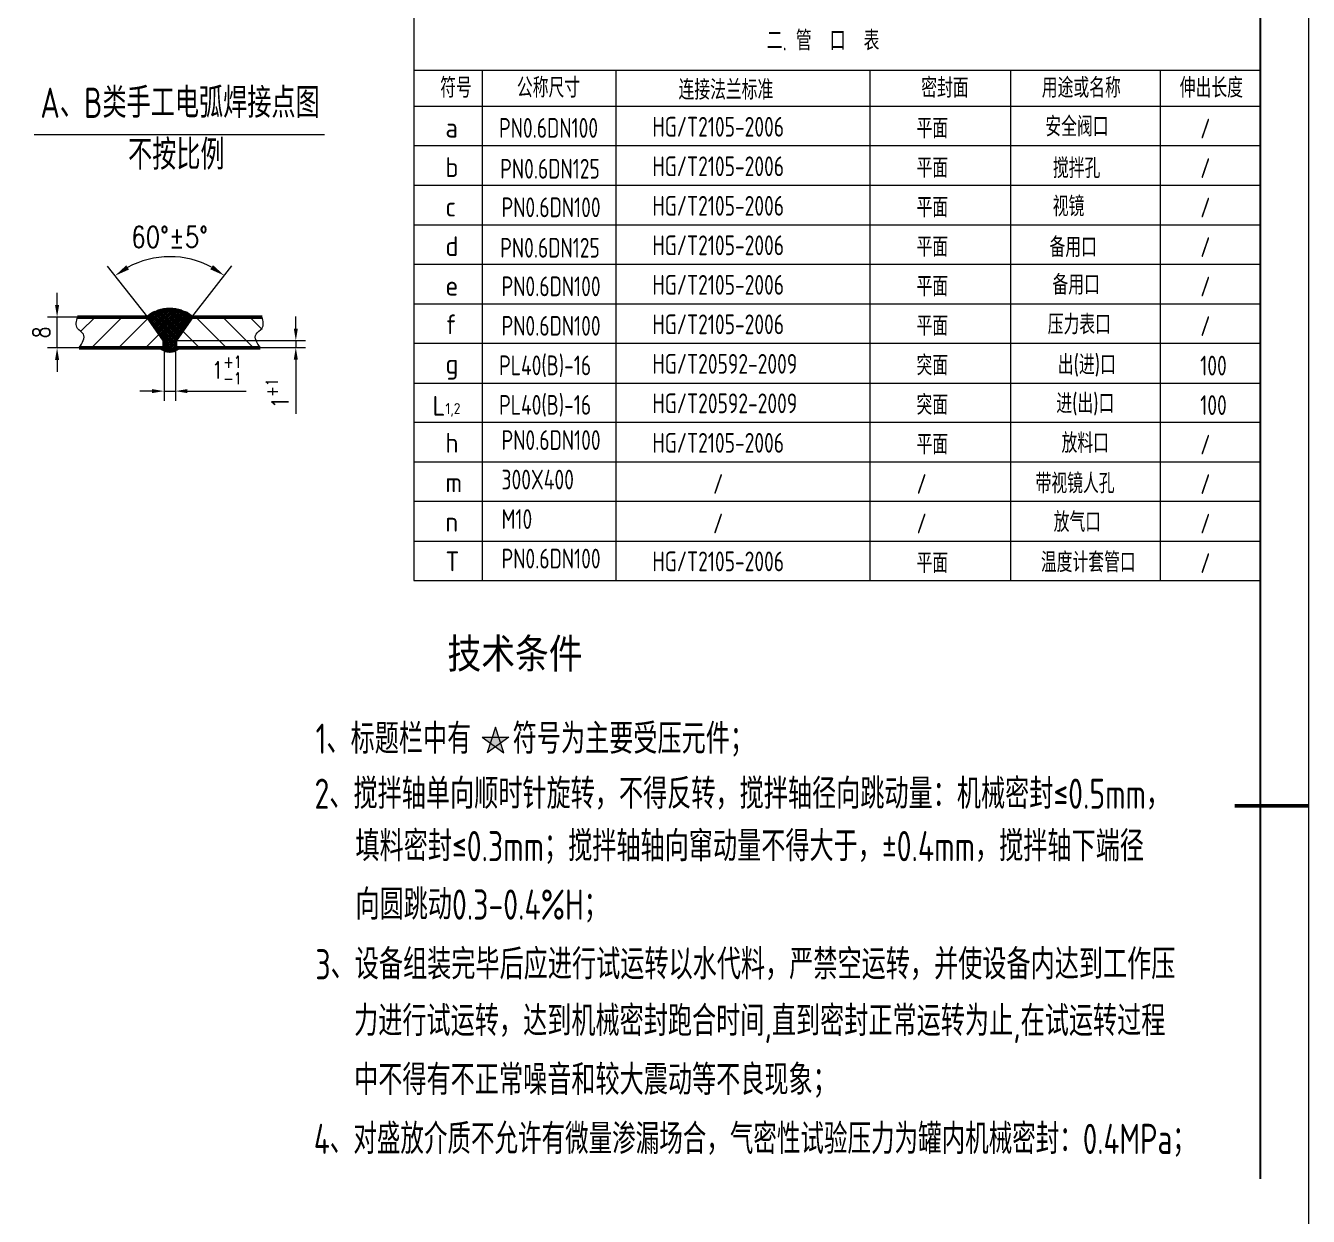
# Model space of a CAD drawing. Header units: millimetres. Extents: x 6558 to 31654, y 4748 to 14840.
# Drawn here: x 21751 to 24940, y 8773 to 11733 of the extents above; entities that cross this region are included whole.
import ezdxf
from ezdxf.enums import TextEntityAlignment as Align

# ---------------------------------------------------------------- set-up
doc = ezdxf.new("R2010")
doc.units = ezdxf.units.MM
doc.header["$LTSCALE"] = 120
doc.layers.get('Defpoints').update_dxf_attribs({"lineweight": 18})
for name, color, linetype, lineweight in [('1轮廓实线层', 7, 'Continuous', 50), ('2细线层', 4, 'Continuous', 18), ('5剖面线层', 2, 'Continuous', 18), ('7标注层', 4, 'Continuous', 20), ('8符号标注层', 31, 'Continuous', 18)]:
    doc.layers.add(name, color=color, linetype=linetype, lineweight=lineweight)
doc.layers.add('图框层', color=7, linetype='Continuous')
doc.styles.get("Standard").update_dxf_attribs({"font": 'isocp.shx', "width": 0.7070000000000001, "bigfont": 'hztxt.shx'})
doc.styles.add('TH_GBDIM', font='romans.shx', dxfattribs={"width": 0.8, "bigfont": 'gbcbig.shx'})
doc.dimstyles.new('TH_GBDIM', dxfattribs={"dimscale": 12, "dimtxt": 3.5, "dimasz": 2.5, "dimexe": 2, "dimexo": 0, "dimgap": 1.5, "dimtad": 1, "dimdec": 0, "dimzin": 0, "dimdsep": 46, "dimtxsty": 'TH_GBDIM', "dimcen": 2.5, "dimclrd": 256, "dimclre": 256, "dimclrt": 256, "dimadec": 0, "dimazin": 0, "dimtfac": 0.714286, "dimtdec": 0, "dimtmove": 0, "dimatfit": 3, "dimfxl": 0, "dimtzin": 0, "dimlwd": -1, "dimlwe": -1, "dimarcsym": 0})
doc.dimstyles.new('TH_GBDIM$2', dxfattribs={"dimscale": 15, "dimtxt": 3.5, "dimasz": 2.5, "dimexe": 2, "dimexo": 0, "dimgap": 1.5, "dimtad": 1, "dimtih": 1, "dimtoh": 1, "dimdec": 0, "dimzin": 0, "dimdsep": 46, "dimtxsty": 'TH_GBDIM', "dimcen": 2.5, "dimclrd": 256, "dimclre": 256, "dimclrt": 256, "dimadec": 0, "dimazin": 0, "dimtfac": 0.714286, "dimtdec": 0, "dimtmove": 0, "dimatfit": 3, "dimfxl": 0, "dimtzin": 0, "dimlwd": -1, "dimlwe": -1, "dimarcsym": 0})

# ---------------------------------------------------------------- blocks, each defined once
blk = doc.blocks.new('*D67')
at = {"layer": '7标注层'}
for p, q in [((22095.26677087709, 10931.90496009577), (22095.26677087709, 10800.34133829919)), ((22123.61256909409, 10931.90496009577), (22123.61256909409, 10800.34133829919)), ((22065.26677087709, 10824.34133829919), (22035.26677087709, 10824.34133829919)), ((22095.26677087709, 10824.34133829919), (22123.61256909409, 10824.34133829919)), ((22153.61256909409, 10824.34133829919), (22299.1427105803, 10824.34133829919))]:
    blk.add_line(p, q, dxfattribs=at)
for points in [[(22065.26677087709, 10829.34133829919), (22065.26677087709, 10819.34133829919), (22095.26677087709, 10824.34133829919)], [(22153.61256909409, 10829.34133829919), (22153.61256909409, 10819.34133829919), (22123.61256909409, 10824.34133829919)]]:
    blk.add_solid(points, dxfattribs=at)
at = {"layer": 'Defpoints', "color": 0}
for p in [(22095.26677087709, 10931.90496009577), (22123.61256909409, 10931.90496009577), (22123.61256909409, 10824.34133829919)]:
    blk.add_point(p, dxfattribs=at)
at = {"layer": '7标注层', "insert": (22251.4627105803, 10876.64133829919), "char_height": 42, "attachment_point": 5, "style": 'TH_GBDIM'}
blk.add_mtext('\\A1;1{\\H0.7x;\\S+1^ -1;}', dxfattribs=at)
blk = doc.blocks.new('*D68')
at = {"layer": '7标注层'}
for p, q in [((22054.65983141839, 11008.45101118189), (21954.94665849708, 11134.69630907201)), ((22164.21950855287, 11008.45101118183), (22263.59246054802, 11135.32529654427))]:
    blk.add_line(p, q, dxfattribs=at)
blk.add_arc((22109.66940772381, 10938.80424191333), 219.6253815299664, 61.72545768525787, 118.5080674584395, dxfattribs=at)
for points in [[(22008.28706480936, 11126.58256039437), (22001.4050499693, 11137.01749555187), (21973.54125191683, 11111.15398345295)], [(22217.12499433338, 11137.45710996302), (22210.28556706512, 11126.99421195901), (22245.09397471126, 11111.70737915624)]]:
    blk.add_solid(points, dxfattribs=at)
at = {"layer": 'Defpoints', "color": 0}
for p in [(22157.62399598369, 11153.13031516856), (22054.65983141839, 11008.45101118189), (22164.21950855287, 11008.45101118183), (22095.26677087715, 10957.03919649194), (22123.61256909414, 10956.60615479845)]:
    blk.add_point(p, dxfattribs=at)
at = {"layer": '7标注层', "insert": (22109.16834088869, 11207.17905186022), "char_height": 52.5, "attachment_point": 5, "style": 'TH_GBDIM'}
blk.add_mtext('60%%d%%p5%%d', dxfattribs=at)
blk = doc.blocks.new('*D66')
at = {"layer": '7标注层'}
for p, q in [((22422.91580888357, 10979.85595099443), (22422.91580888357, 11009.85595099443)), ((22123.61256909409, 10949.85595099443), (22446.91580888357, 10949.85595099443)), ((22422.91580888357, 10949.85595099443), (22422.91580888357, 10932.50256058033)), ((22123.61256909409, 10932.50256058033), (22446.91580888357, 10932.50256058033)), ((22422.91580888357, 10902.50256058033), (22422.91580888357, 10768.02256058033))]:
    blk.add_line(p, q, dxfattribs=at)
for points in [[(22417.91580888357, 10979.85595099443), (22427.91580888357, 10979.85595099443), (22422.91580888357, 10949.85595099443)], [(22417.91580888357, 10902.50256058033), (22427.91580888357, 10902.50256058033), (22422.91580888357, 10932.50256058033)]]:
    blk.add_solid(points, dxfattribs=at)
at = {"layer": 'Defpoints', "color": 0}
for p in [(22123.61256909409, 10949.85595099443), (22422.91580888357, 10949.85595099443), (22123.61256909409, 10932.50256058033)]:
    blk.add_point(p, dxfattribs=at)
at = {"layer": '7标注层', "insert": (22383.91580888356, 10819.06256058033), "char_height": 42, "attachment_point": 5, "rotation": 90, "style": 'TH_GBDIM'}
blk.add_mtext('\\A1;1{\\H0.7x;\\S+1^   ;}', dxfattribs=at)
blk = doc.blocks.new('*D69')
at = {"layer": '7标注层'}
for p, q in [((21829.449702936, 11038.45101118189), (21829.449702936, 11068.45101118189)), ((21879.9936680687, 11008.45101118189), (21805.449702936, 11008.45101118189)), ((21829.449702936, 10931.90496009577), (21829.449702936, 11008.45101118189)), ((21884.28554397761, 10931.90496009577), (21805.449702936, 10931.90496009577)), ((21829.449702936, 10901.90496009577), (21829.449702936, 10871.90496009577))]:
    blk.add_line(p, q, dxfattribs=at)
for points in [[(21824.449702936, 11038.45101118189), (21834.449702936, 11038.45101118189), (21829.449702936, 11008.45101118189)], [(21824.449702936, 10901.90496009577), (21834.449702936, 10901.90496009577), (21829.449702936, 10931.90496009577)]]:
    blk.add_solid(points, dxfattribs=at)
at = {"layer": 'Defpoints', "color": 0}
for p in [(21829.449702936, 11008.45101118189), (21879.9936680687, 11008.45101118189), (21884.28554397761, 10931.90496009577)]:
    blk.add_point(p, dxfattribs=at)
at = {"layer": '7标注层', "insert": (21790.449702936, 10970.17798563883), "char_height": 42, "attachment_point": 5, "rotation": 90, "style": 'TH_GBDIM'}
blk.add_mtext('8{}{}', dxfattribs=at)

msp = doc.modelspace()

# ---------------------------------------------------------------- hatches: boundary and pattern name
at = {"layer": '2细线层', "linetype": 'Continuous'}
h = msp.add_hatch(color=256, dxfattribs=at)
h.paths.add_polyline_path([(22926.95144713597, 9964.555076556297), (22911.2354679557, 9964.555076556297), (22906.37896330576, 9949.608292146937), (22919.09345754585, 9940.370671359417), (22931.80795178591, 9949.608292146937)])
h.paths.add_polyline_path([(22911.2354679557, 9964.555076556297), (22885.80647947549, 9964.555076556297), (22906.37896330576, 9949.608292146937)])
h.paths.add_polyline_path([(22919.09345754585, 9988.739481753191), (22911.2354679557, 9964.555076556297), (22926.95144713597, 9964.555076556297)])
h.paths.add_polyline_path([(22952.38043561615, 9964.555076556297), (22926.95144713597, 9964.555076556297), (22931.80795178591, 9949.608292146937)])
h.paths.add_polyline_path([(22906.37896330576, 9949.608292146937), (22898.52097371561, 9925.423886950057), (22919.09345754585, 9940.370671359417)])
h.paths.add_polyline_path([(22931.80795178591, 9949.608292146937), (22919.09345754585, 9940.370671359417), (22939.66594137606, 9925.423886950057)])
at = {"layer": '5剖面线层'}
h = msp.add_hatch(dxfattribs=at)
h.set_pattern_fill('ANSI31', color=256, scale=15, style=0)
h.set_pattern_definition([(45, (-142121.3821880457, -155798.2964793738), (-33.67596045400932, 33.67596045400933), [])])
edge = h.paths.add_edge_path()
edge.add_line((22095.2667708771, 10931.90496009574), (22059.65983141841, 11008.45101118185))
edge.add_line((22059.65983141841, 11008.45101118185), (21879.9936680687, 11008.45101118188))
edge.add_spline(control_points=[(21879.9936680687, 11008.45101118189), (21877.4501472609, 10998.07823690806), (21873.04010558985, 10980.0935730312), (21905.07323125456, 10964.3913688646), (21892.34055022447, 10944.49309566298), (21884.28554397761, 10931.90496009577)], knot_values=[0, 0, 0, 0, 28.15705486223305, 48.81964593959156, 84.40084983200279, 84.40084983200279, 84.40084983200279, 84.40084983200279], degree=3, periodic=0)
edge.add_line((21884.2855439776, 10931.90496009577), (22095.2667708771, 10931.90496009574))
h = msp.add_hatch(dxfattribs=at)
h.set_pattern_fill('ANSI37', color=256, style=0)
h.set_pattern_definition([(45, (36.36907841048378, -2210.405833518393), (-2.245064030267288, 2.245064030267288), []), (135, (36.36907841048378, -2210.405833518393), (-2.245064030267288, -2.245064030267288), [])])
h.paths.add_polyline_path([(22164.21950855278, 11008.45101118189, 0.3492335421435923), (22054.65983141839, 11008.45101118189), (22095.26677087709, 10949.97065930151), (22095.26677087709, 10931.90496009574), (22087.7483235823, 10931.90496009574, 0.385756262695863), (22131.13101638877, 10931.90496009577), (22123.61256909408, 10931.90496009577), (22123.61256909409, 10949.97065930152)])
h = msp.add_hatch(dxfattribs=at)
h.set_pattern_fill('ANSI31', color=256, scale=15, angle=90, style=0)
h.set_pattern_definition([(135, (-142121.3821880457, -155798.2964793738), (-33.67596045400933, -33.67596045400932), [])])
edge = h.paths.add_edge_path()
edge.add_spline(control_points=[(22334.59379599357, 10931.90496009577), (22326.53878974671, 10944.49309566298), (22313.80610871662, 10964.39136886459), (22345.83923438128, 10980.09357303122), (22341.42919271024, 10998.07823690806), (22338.88567190245, 11008.45101118189)], knot_values=[0, 0, 0, 0, 35.58120389241123, 56.24379496974887, 84.40084983198193, 84.40084983198193, 84.40084983198193, 84.40084983198193], degree=3, periodic=0)
edge.add_line((22338.88567190245, 11008.45101118188), (22159.21950855277, 11008.45101118185))
edge.add_line((22159.21950855277, 11008.45101118185), (22123.61256909409, 10931.90496009577))
edge.add_line((22123.61256909409, 10931.90496009577), (22334.59379599358, 10931.90496009577))
h = msp.add_hatch(dxfattribs=at)
h.set_pattern_fill('ANSI31', color=256, scale=15, style=0)
h.set_pattern_definition([(45, (21847.31205328138, 10883.89657738855), (-33.67596045400932, 33.67596045400933), [])])
h.paths.add_polyline_path([(21776.56205328138, 10883.89657738855), (21755.31205328138, 10883.89657738855), (21755.31205328138, 10885.89657738855), (21751.31205328138, 10885.89657738855), (21751.31205328138, 10905.89657738855), (21776.56205328138, 10905.89657738855)])
at = {"layer": '5剖面线层', "extrusion": (1.224646799147353e-16, 0, -1)}
h = msp.add_hatch(dxfattribs=at)
h.set_pattern_fill('ANSI31', color=256, scale=15, angle=90, style=0)
h.set_pattern_definition([(135, (-21847.31205328138, 10883.89657738855), (-33.67596045400933, -33.67596045400932), [])])
h.paths.add_polyline_path([(-21961.31205328138, 10885.89657738855), (-21972.31205328138, 10885.89657738855), (-21972.31205328138, 10905.89657738855), (-21961.31205328138, 10905.89657738855)])

# ---------------------------------------------------------------- linework, layer by layer
at = {"layer": '1轮廓实线层'}
for p, q in [((22054.65983141839, 11008.45101118189), (21879.99366806874, 11008.45101118189)), ((22095.26677087709, 10949.97065930151), (22054.65983141839, 11008.45101118189)), ((22123.61256909409, 10949.97065930153), (22164.21950855278, 11008.45101118189)), ((22164.21950855278, 11008.45101118189), (22338.88567190243, 11008.45101118189)), ((22095.26677087709, 10949.97065930151), (22095.26677087709, 10931.90496009577)), ((22123.61256909409, 10949.97065930153), (22123.61256909409, 10931.90496009577)), ((22095.26677087709, 10931.90496009574), (21884.28554397761, 10931.90496009577)), ((22123.61256909409, 10931.90496009577), (22334.59379599357, 10931.90496009577)), ((24939.99645928179, 9793.743909402781), (24757.26117480983, 9793.743909402781))]:
    msp.add_line(p, q, dxfattribs=at)
for centre, radius, start, end in [((22109.43966998558, 10939.58782814827), 87.9941400944973, 51.49817088631938, 128.5018291136762), ((22109.43966998552, 10955.83652596766), 32.29913859325794, 227.8111337994669, 312.1888662005331)]:
    msp.add_arc(centre, radius, start, end, dxfattribs=at)
at = {"layer": '2细线层'}
for p, q in [((24939.99645928179, 14839.74390940278), (24939.99645928179, 4747.743909402781)), ((22715.92478141263, 14719.74390940278), (22715.92478141264, 10353.47290707764)), ((24819.9964592818, 11621.30661006926), (22715.92478141259, 11621.30661006926)), ((22887.28676034636, 10353.47290707764), (22887.28676034636, 11621.30661006926)), ((23218.79586745021, 11621.30661006926), (23218.79586745021, 10353.47290707764)), ((23851.08722037485, 10353.47290707764), (23851.08722037484, 11621.30661006926)), ((24200.23886289444, 10353.47290707764), (24200.23886289444, 11621.30661006926)), ((24572.04795139012, 10353.47290707764), (24572.04795139012, 11621.30661006926)), ((24819.99645928184, 11531.75304668436), (22715.92478141263, 11531.75304668436)), ((24819.99645928184, 11433.56303505046), (22715.92478141263, 11433.56303505046)), ((24819.99645928184, 11335.37302341657), (22715.92478141263, 11335.37302341657)), ((24819.99645928184, 11237.18301178266), (22715.92478141263, 11237.18301178266)), ((24819.99645928184, 11138.99300014877), (22715.92478141263, 11138.99300014877)), ((24819.99645928184, 11040.80298851488), (22715.92478141263, 11040.80298851488)), ((24819.99645928184, 10942.61297688098), (22715.92478141263, 10942.61297688098)), ((22715.92478141263, 10844.42296524708), (24819.99645928184, 10844.42296524708)), ((24819.99645928184, 10746.23295361318), (22715.92478141263, 10746.23295361318)), ((24819.99645928184, 10648.04294197929), (22715.92478141263, 10648.04294197929)), ((24819.99645928184, 10549.8529303454), (22715.92478141263, 10549.8529303454)), ((22715.92478141263, 10451.66291871152), (24819.99645928184, 10451.66291871152)), ((22715.92478141263, 10353.47290707764), (24819.99645928184, 10353.47290707764)), ((22919.09345754585, 9988.739481753182), (22898.52097371559, 9925.423886950048)), ((22939.66594137606, 9925.423886950048), (22919.09345754585, 9988.739481753182)), ((22885.80647947549, 9964.555076556298), (22952.38043561616, 9964.555076556298)), ((22885.80647947549, 9964.555076556298), (22939.66594137606, 9925.423886950048)), ((22952.38043561616, 9964.555076556298), (22898.52097371559, 9925.423886950048))]:
    msp.add_line(p, q, dxfattribs=at)
at = {"layer": '7标注层'}
msp.add_line((21772.78751099424, 11461.88205059654), (22494.47759186347, 11461.88205059654), dxfattribs=at)
at = {"layer": '8符号标注层'}
for points in [[(21884.28554397761, 10931.90496009577), (21894.81159608375, 10965.89355079165), (21879.9936680687, 10980.29395631965), (21879.9936680687, 11008.45101118189)], [(22334.59379599357, 10931.90496009577), (22324.06774388743, 10965.89355079165), (22338.88567190245, 10980.29395631965), (22338.88567190245, 11008.45101118189)]]:
    msp.add_spline(points, degree=3, dxfattribs=at)
at = {"layer": '图框层'}
msp.add_line((24819.99645928179, 14719.74390940278), (24819.9964592818, 8866.670517249955), dxfattribs=at)

# ---------------------------------------------------------------- texts
at = {"layer": '2细线层', "width": 0.800000011920929}
for s, p in [(' 二. 管  口  表', (23722.55539583926, 11698.19614463566)), ('符号', (22821.12836530609, 11580.8480525013)), ('公称尺寸', (23051.15966542269, 11580.8480525013)), ('密封面', (24036.61626945647, 11580.8480525013)), ('用途或名称', (24375.57816938357, 11580.8480525013)), ('伸出长度', (24698.94495864877, 11580.8480525013)), ('连接法兰标准', (23492.07213399391, 11575.57172810995))]:
    msp.add_text(s, height=49.09500581694076, dxfattribs=at).set_placement(p, align=Align.MIDDLE)
at = {"layer": '2细线层'}
for s, height, width, p in [('A、B类手工电弧焊接点图', 74.99991750717163, 0.800000011920929, (21787.86197027446, 11503.49854140048)), ('安全阀口', 49.09500581694076, 0.800000011920929, (24286.27150275902, 11457.21962239678)), ('PN0.6DN100', 49.09503238866708, 0.800000011920929, (22928.09393450128, 11453.91340115724)), ('HG/T2105-2006', 49.09503238866708, 0.800000011920929, (23309.44309384805, 11456.75631219141)), ('平面', 49.09500581694076, 0.800000011920929, (23965.91393608408, 11452.7345217182)), ('/', 49.09503238866708, 0.800000011920929, (24671.20118393217, 11452.35119877226)), ('不按比例', 74.99991750717163, 0.800000011920929, (22005.98057120294, 11374.48729145314)), ('PN0.6DN125', 49.09500581694076, 0.800000011920929, (22930.98424842544, 11352.42004085136)), ('HG/T2105-2006', 49.09503238866708, 0.800000011920929, (23309.44309384805, 11358.56630055752)), ('平面', 49.09500581694076, 0.800000011920929, (23965.91393608408, 11354.54451008431)), ('搅拌孔', 49.09500581694076, 0.800000011920929, (24305.11649011637, 11353.65230916293)), ('/', 49.09503238866708, 0.800000011920929, (24671.20118393217, 11354.16118713837)), ('PN0.6DN100', 49.09500581694076, 0.800000011920929, (22934.32509520634, 11256.59231760525)), ('HG/T2105-2006', 49.09503238866708, 0.800000011920929, (23309.44309384805, 11260.37628892361)), ('平面', 49.09500581694076, 0.800000011920929, (23965.91393608408, 11256.3544984504)), ('视镜', 49.09500581694076, 0.800000011920929, (24304.5876274875, 11258.7833360228)), ('/', 49.09503238866708, 0.800000011920929, (24671.20118393217, 11255.97117550447)), ('PN0.6DN125', 49.09500581694076, 0.800000011920929, (22930.98424842544, 11156.04001758356)), ('HG/T2105-2006', 49.09503238866708, 0.800000011920929, (23309.44309384805, 11162.18627728972)), ('平面', 49.09500581694076, 0.800000011920929, (23965.91393608408, 11158.16448681651)), ('备用口', 49.09500581694076, 0.800000011920929, (24296.54090293189, 11157.46203968483)), ('/', 49.09503238866708, 0.800000011920929, (24671.20118393217, 11157.78116387058)), ('PN0.6DN100', 49.09500581694076, 0.800000011920929, (22934.32509520634, 11060.21229433745)), ('HG/T2105-2006', 49.09503238866708, 0.800000011920929, (23309.44309384805, 11063.99626565583)), ('平面', 49.09500581694076, 0.800000011920929, (23965.91393608408, 11059.97447518262)), ('备用口', 49.09500581694076, 0.800000011920929, (24303.82978889468, 11064.02004080944)), ('/', 49.09503238866708, 0.800000011920929, (24671.20118393217, 11059.59115223668)), ('PN0.6DN100', 49.09500581694076, 0.800000011920929, (22934.32509520634, 10962.02228270355)), ('HG/T2105-2006', 49.09503238866708, 0.800000011920929, (23309.44309384805, 10965.80625402193)), ('平面', 49.09500581694076, 0.800000011920929, (23965.91393608408, 10961.78446354872)), ('压力表口', 49.09500581694076, 0.800000011920929, (24292.17192908232, 10965.3622962069)), ('/', 49.09503238866708, 0.800000011920929, (24671.20118393217, 10961.40114060278)), ('PL40(B)-16', 49.09499931335449, 0.800000011920929, (22928.29260941679, 10863.83227106965)), ('HG/T20592-2009', 49.09503238866708, 0.800000011920929, (23309.44309384805, 10867.61624238802)), ('突面', 49.09503238866708, 0.800000011920929, (23965.91393608408, 10863.59445191482)), (' 出(进)口', 49.09500581694076, 0.800000011920929, (24294.73338291637, 10865.14954995402)), ('100', 49.09503238866708, 0.800000011920929, (24671.20118393217, 10863.21112896888)), ('PL40(B)-16', 49.09499931335449, 0.800000011920929, (22928.29260941679, 10765.64225943576)), ('HG/T20592-2009', 49.09503238866708, 0.800000011920929, (23309.44309384805, 10769.42623075413)), ('突面', 49.09503238866708, 0.800000011920929, (23965.91393608408, 10765.40444028092)), (' 进(出)口', 49.09500581694076, 0.800000011920929, (24291.06828367902, 10768.75184591434)), ('100', 49.09503238866708, 0.800000011920929, (24671.20118393217, 10765.02111733499)), ('PN0.6DN100', 49.09500581694076, 0.800000011920929, (22934.32509520634, 10678.11233336637)), ('HG/T2105-2006', 49.09503238866708, 0.800000011920929, (23309.44309384805, 10671.23621912024)), ('平面', 49.09500581694076, 0.800000011920929, (23965.91393608408, 10667.21442864703)), ('放料口', 49.09500581694076, 0.800000011920929, (24326.47177876467, 10670.57978890492)), ('/', 49.09503238866708, 0.800000011920929, (24671.20118393217, 10666.83110570109)), ('300X400', 49.09503238866708, 0.800000011920929, (22934.32509520634, 10579.92232173248)), ('带视镜人孔', 49.09500581694076, 0.800000011920929, (24261.9260941559, 10570.39769816126)), ('/', 49.09503238866708, 0.800000011920929, (23460.05933062852, 10569.02441701314)), ('/', 49.09503238866708, 0.800000011920929, (23965.91393608408, 10569.02441701314)), ('/', 49.09503238866708, 0.800000011920929, (24671.20118393217, 10568.6410940672)), ('M10', 49.09503238866708, 0.800000011920929, (22934.32509520634, 10481.7323100986)), ('放气口', 49.09500581694076, 0.800000011920929, (24306.85676991874, 10474.26931656698)), ('/', 49.09503238866708, 0.800000011920929, (23460.05933062852, 10470.83440537926)), ('/', 49.09503238866708, 0.800000011920929, (23965.91393608408, 10470.83440537926)), ('/', 49.09503238866708, 0.800000011920929, (24671.20118393217, 10470.45108243332)), ('PN0.6DN100', 49.09500581694076, 0.800000011920929, (22934.32509520634, 10383.54229846472)), ('温度计套管口', 49.09500581694076, 0.800000011920929, (24275.12868267456, 10374.26133097189)), ('HG/T2105-2006', 49.09503238866708, 0.800000011920929, (23309.44309384805, 10376.66618421858)), ('平面', 49.09500581694076, 0.800000011920929, (23965.91393608408, 10372.64439374538)), ('/', 49.09503238866708, 0.800000011920929, (24671.20118393217, 10372.26107079944)), ('1、标题栏中有   符号为主要受压元件；', 74.99987983703613, 0.800000011920929, (22472.17417285288, 9922.881217342647)), ('2、搅拌轴单向顺时针旋转，不得反转，搅拌轴径向跳动量：机械密封≤0.5mm，', 74.99987983703613, 0.800000011920929, (22469.42592683223, 9786.20882054107)), ('填料密封≤0.3mm；搅拌轴轴向窜动量不得大于，%%P0.4mm，搅拌轴下端径', 74.99987983703613, 0.800000011920929, (22571.09910061918, 9655.966888942934)), ('向圆跳动0.3-0.4%H；', 74.99987983703613, 0.800000011920929, (22571.09910061918, 9510.75031241783)), ('3、设备组装完毕后应进行试运转以水代料，严禁空运转，并使设备内达到工作压', 74.99987983703613, 0.800000011920929, (22471.54510322763, 9362.329947332426)), ('力进行试运转，达到机械密封跑合时间,直到密封正常运转为止,在试运转过程', 74.99987983703613, 0.800000011920929, (22567.8688251696, 9221.486729630495)), ('中不得有不正常噪音和较大震动等不良现象；', 74.99987983703613, 0.800000011920929, (22567.8688251696, 9075.100441837003)), ('4、对盛放介质不允许有微量渗漏场合，气密性试验压力为罐内机械密封：0.4MPa；', 74.99987983703613, 0.7799999713897705, (22467.86253229477, 8928.322182206462))]:
    msp.add_text(s, height=height, dxfattribs=dict(at, width=width)).set_placement(p)
for s, height, p in [('a', 49.09495548474619, (22794.79242326102, 11454.60375182915)), ('b', 49.09495548474619, (22794.79242326102, 11356.41374019526)), ('c', 49.09495548474619, (22794.79242326102, 11258.22372856136)), ('d', 49.09495548474619, (22794.79242326102, 11160.03371692747)), ('e', 49.09495548474619, (22794.79242326102, 11061.84370529358)), ('f', 49.09495548474619, (22794.79242326098, 10965.81908320538)), ('g', 49.09495548474619, (22794.79242326098, 10867.62907157147)), ('L', 49.09489530249701, (22762.80781441184, 10763.22919143013)), ('1,2', 27.38005102364851, (22794.79242326098, 10767.19621800637)), ('h', 49.09495548474619, (22794.79242326102, 10671.24904830369)), ('m', 49.09495548474619, (22794.79242326102, 10573.0590366698)), ('n', 49.09495548474619, (22794.79242326102, 10474.8690250359)), ('T', 49.09495548474619, (22794.79242326098, 10376.679013402)), ('技术条件', 84, (22799.89077784132, 10127.09911752929))]:
    msp.add_text(s, height=height, dxfattribs=at).set_placement(p)

# ---------------------------------------------------------------- dimensions: what is measured, and where the dimension line sits
at = {"layer": '7标注层'}
dim = msp.add_angular_dim_2l(base=(22157.62399598369, 11153.13031516856), line1=((22123.61256909414, 10956.60615479845), (22164.21950855287, 11008.45101118183)), line2=((22095.26677087715, 10957.03919649194), (22054.65983141839, 11008.45101118189)), text='60%%d%%p5%%d', dimstyle='TH_GBDIM$2', dxfattribs=at)
dim.commit()
dim.dimension.update_dxf_attribs({"geometry": '*D68', "text_midpoint": (22109.16834088869, 11158.42905186022), "dimtype": 162})
dim = msp.add_linear_dim(base=(21829.449702936, 11008.45101118189), p1=(21884.28554397761, 10931.90496009577), p2=(21879.9936680687, 11008.45101118189), angle=90, text='8{}{}', dimstyle='TH_GBDIM', override={"dimgap": 1.5, "dimtad": 1, "dimjust": 0, "dimdec": 0, "dimlfac": 1, "dimse1": 0, "dimse2": 0, "dimsd1": 0, "dimsd2": 0}, dxfattribs=at)
dim.commit()
dim.dimension.update_dxf_attribs({"geometry": '*D69', "text_midpoint": (21790.449702936, 10970.17798563883)})
dim = msp.add_linear_dim(base=(22422.91580888357, 10949.85595099443), p1=(22123.61256909409, 10932.50256058033), p2=(22123.61256909409, 10949.85595099443), angle=90, text='\\A1;1{\\H0.7x;\\S+1^   ;}', dimstyle='TH_GBDIM', dxfattribs=at)
dim.commit()
dim.dimension.update_dxf_attribs({"geometry": '*D66', "text_midpoint": (22422.91580888356, 10819.06256058033), "dimtype": 160})
dim = msp.add_linear_dim(base=(22123.61256909409, 10824.34133829919), p1=(22095.26677087709, 10931.90496009577), p2=(22123.61256909409, 10931.90496009577), text='\\A1;1{\\H0.7x;\\S+1^ -1;}', dimstyle='TH_GBDIM', dxfattribs=at)
dim.commit()
dim.dimension.update_dxf_attribs({"geometry": '*D67', "text_midpoint": (22251.4627105803, 10824.34133829919), "dimtype": 160})

doc.saveas('drawing.dxf')
